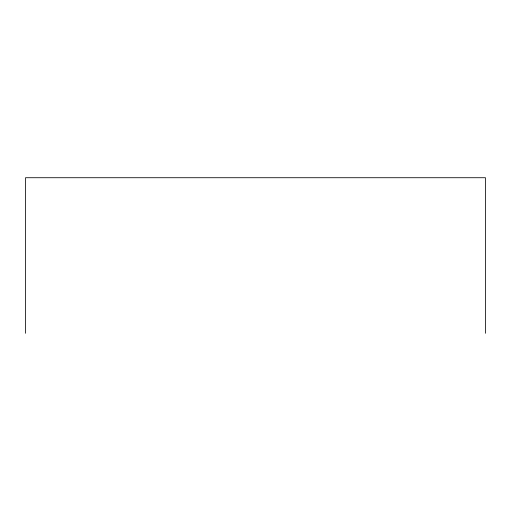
<?xml version="1.0" encoding="UTF-8"?>
<svg xmlns="http://www.w3.org/2000/svg" width="511" height="511" viewBox="0 0 511 511"><rect width="100%" height="100%" fill="white"/><g stroke="black" fill="none" stroke-linecap="round" stroke-linejoin="round"><path stroke-width="0.77" d="M485.45 333.281L485.45 177.719L25.55 177.719L25.55 333.281"/></g></svg>
